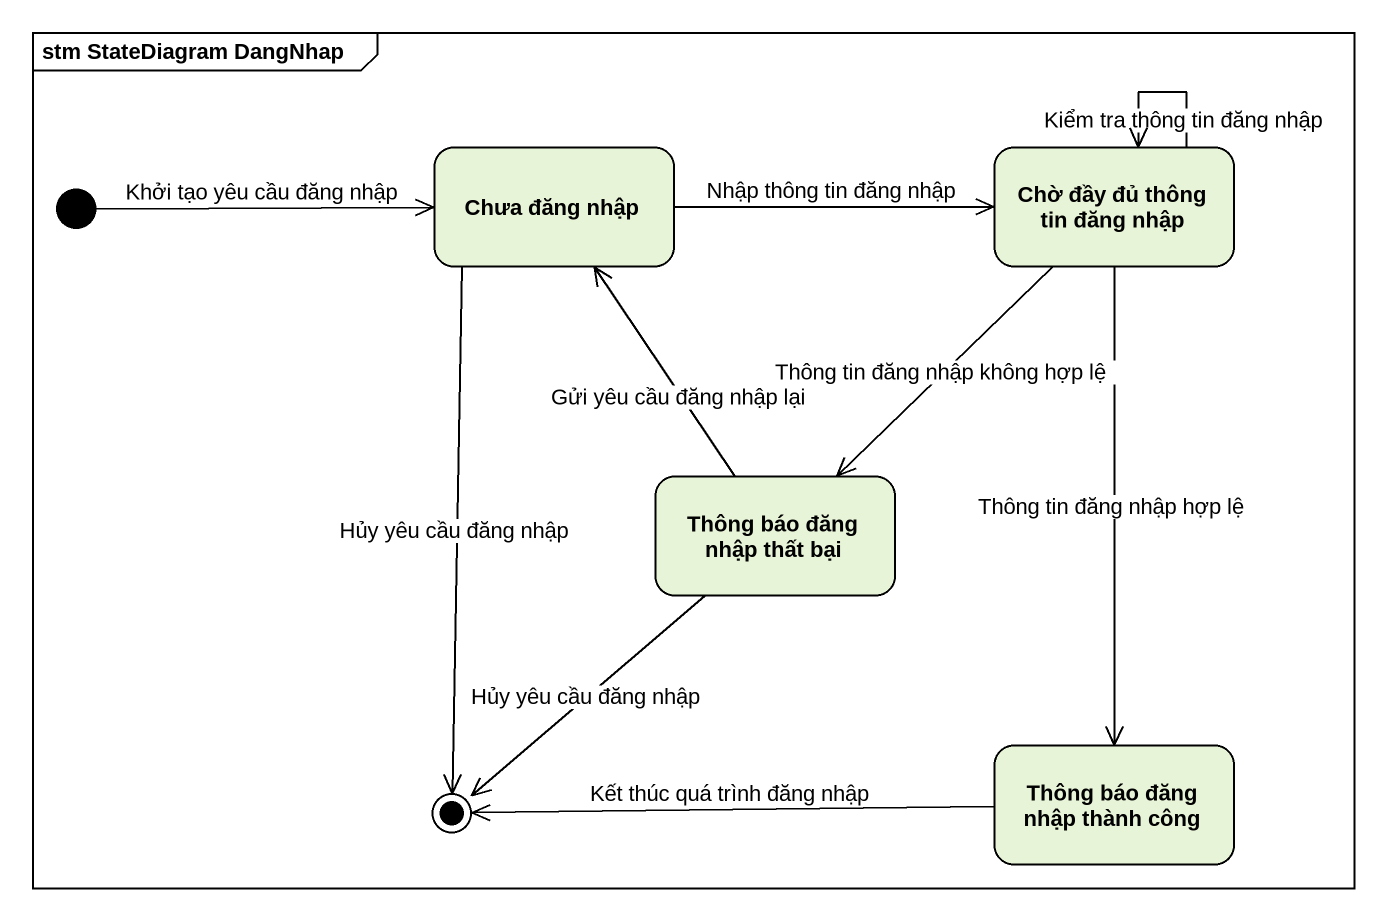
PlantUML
@startuml
mainframe stm StateDiagram DangNhap
hide empty description
state "Chưa đăng nhập" as Chưa_đăng_nhập
state "Chờ đầy đủ thông tin đăng nhập" as Chờ_đầy_đủ_thông_tin_đăng
state "Thông báo đăng nhập thất bại" as Thông_báo_đăng_nhập_thất_bại
state "Thông báo đăng nhập thành công" as Thông_báo_đăng_nhập_thành
[*] -right-> Chưa_đăng_nhập : Khởi tạo yêu cầu đăng nhập
Chưa_đăng_nhập -right-> Chờ_đầy_đủ_thông_tin_đăng : Nhập thông tin đăng nhập
Chờ_đầy_đủ_thông_tin_đăng --> Chờ_đầy_đủ_thông_tin_đăng : Kiểm tra thông tin đăng nhập
Chờ_đầy_đủ_thông_tin_đăng --> Thông_báo_đăng_nhập_thất_bại : Thông tin đăng nhập không hợp lệ
Chờ_đầy_đủ_thông_tin_đăng --> Thông_báo_đăng_nhập_thành : Thông tin đăng nhập hợp lệ
Thông_báo_đăng_nhập_thất_bại -up-> Chưa_đăng_nhập : Gửi yêu cầu đăng nhập lại
Chưa_đăng_nhập --> [*] : Hủy yêu cầu đăng nhập
Thông_báo_đăng_nhập_thất_bại --> [*] : Hủy yêu cầu đăng nhập
Thông_báo_đăng_nhập_thành -left-> [*] : Kết thúc quá trình đăng nhập
@enduml
